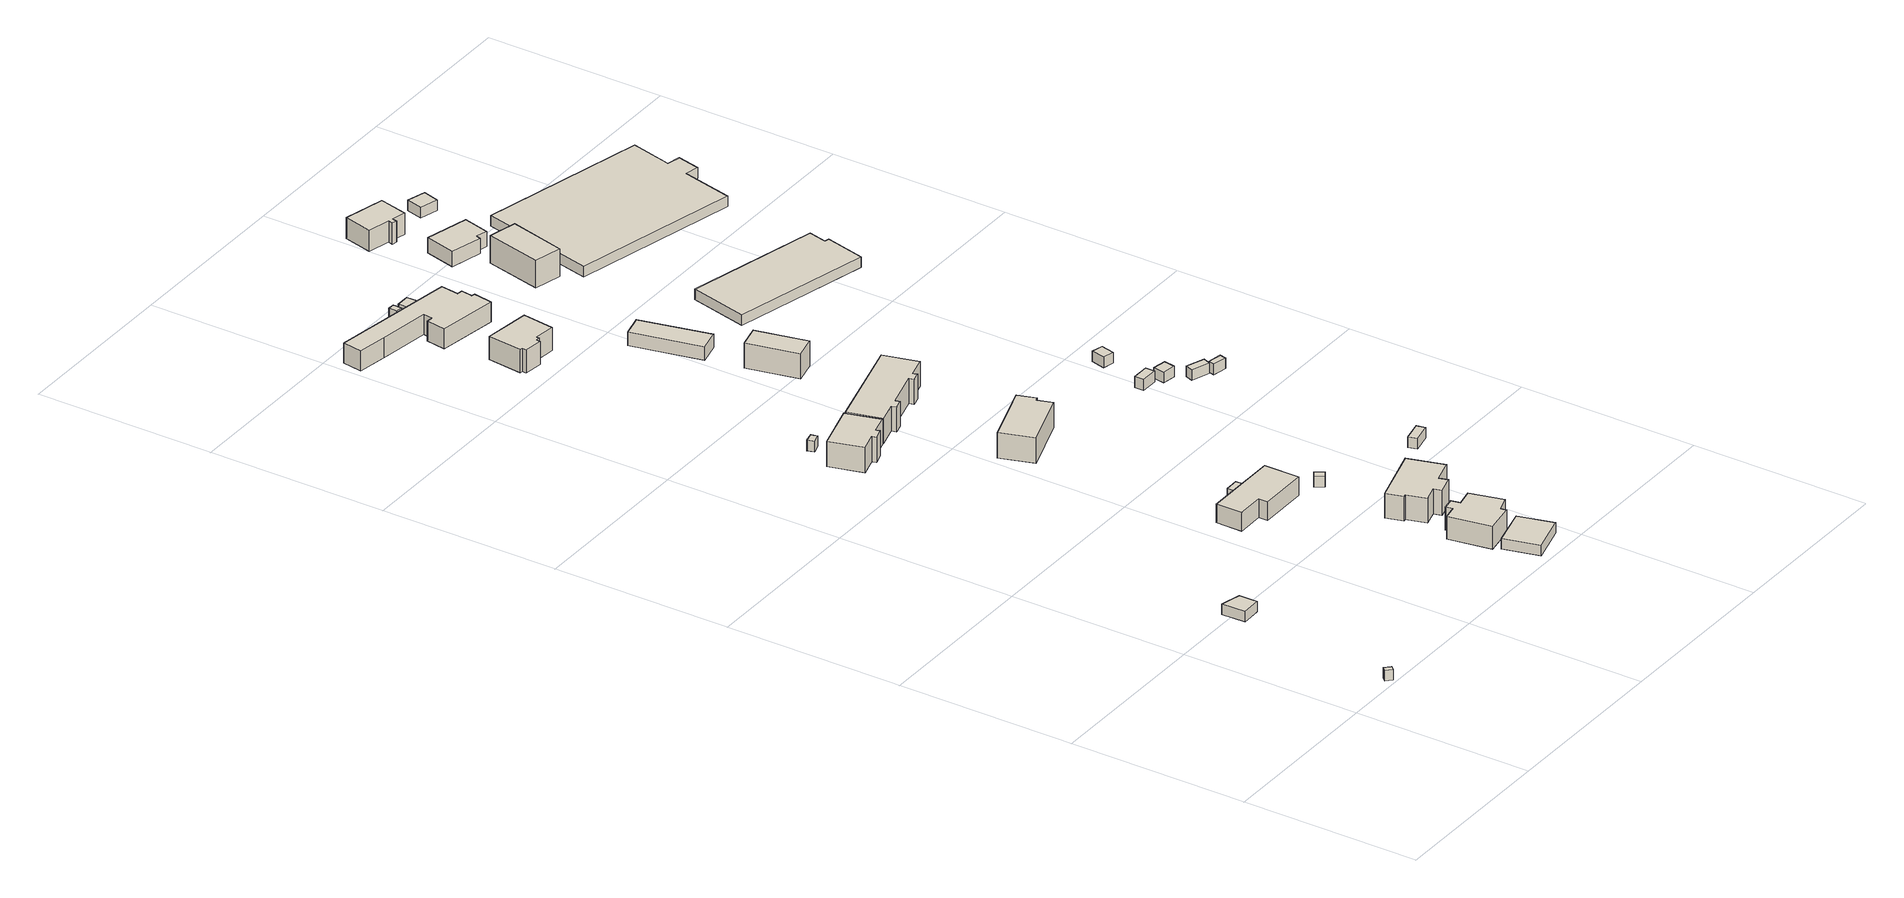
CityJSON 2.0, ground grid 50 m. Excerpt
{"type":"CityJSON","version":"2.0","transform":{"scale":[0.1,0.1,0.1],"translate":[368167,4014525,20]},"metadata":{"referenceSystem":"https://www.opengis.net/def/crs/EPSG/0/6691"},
"CityObjects":{
"building1":{"type":"Building","attributes":{"枝番":1,"利根川水系渡良瀬川洪水浸水想定区域（計画規模）.規模":"L1","利根川水系渡良瀬川洪水浸水想定区域（計画規模）.浸水ランク":"2","利根川水系渡良瀬川洪水浸水想定区域（計画規模）.浸水深":0.99,"利根川水系渡良瀬川洪水浸水想定区域（計画規模）.継続時間":3.2,"利根川水系渡良瀬川洪水浸水想定区域（想定最大規模）.規模":"L2","利根川水系渡良瀬川洪水浸水想定区域（想定最大規模）.浸水ランク":"2","利根川水系渡良瀬川洪水浸水想定区域（想定最大規模）.浸水深":2.82,"利根川水系渡良瀬川洪水浸水想定区域（想定最大規模）.継続時間":12.2,"利根川水系多々良川洪水浸水想定区域（想定最大規模）.規模":"L2","利根川水系多々良川洪水浸水想定区域（想定最大規模）.浸水ランク":"1","利根川水系多々良川洪水浸水想定区域（想定最大規模）.浸水深":0.32,"利根川水系利根川洪水浸水想定区域（想定最大規模）.規模":"L2","利根川水系利根川洪水浸水想定区域（想定最大規模）.浸水ランク":"2","利根川水系利根川洪水浸水想定区域（想定最大規模）.浸水深":0.54,"usage":"411","BuildingDetails.prefecture":"10","BuildingDetails.city":"10207","BuildingDetails.surveyYear":2016},"geometry":[{"type":"Solid","lod":"1","boundaries":[[[[0,1,2,3]],[[2,4,5,3]],[[1,6,4,2]],[[0,7,6,1]],[[3,5,7,0]],[[4,6,7,5]]]]}]},
"building2":{"type":"Building","attributes":{"枝番":1,"利根川水系渡良瀬川洪水浸水想定区域（計画規模）.規模":"L1","利根川水系渡良瀬川洪水浸水想定区域（計画規模）.浸水ランク":"2","利根川水系渡良瀬川洪水浸水想定区域（計画規模）.浸水深":0.58,"利根川水系渡良瀬川洪水浸水想定区域（想定最大規模）.規模":"L2","利根川水系渡良瀬川洪水浸水想定区域（想定最大規模）.浸水ランク":"2","利根川水系渡良瀬川洪水浸水想定区域（想定最大規模）.浸水深":2.42,"利根川水系渡良瀬川洪水浸水想定区域（想定最大規模）.継続時間":7.7,"利根川水系利根川洪水浸水想定区域（想定最大規模）.規模":"L2","利根川水系利根川洪水浸水想定区域（想定最大規模）.浸水ランク":"1","利根川水系利根川洪水浸水想定区域（想定最大規模）.浸水深":0.138,"usage":"411","BuildingDetails.prefecture":"10","BuildingDetails.city":"10207","BuildingDetails.surveyYear":2016},"geometry":[{"type":"Solid","lod":"1","boundaries":[[[[8,9,10,11]],[[10,12,13,11]],[[9,14,12,10]],[[8,15,14,9]],[[11,13,15,8]],[[12,14,15,13]]]]}]},
"building3":{"type":"Building","attributes":{"枝番":1,"利根川水系渡良瀬川洪水浸水想定区域（計画規模）.規模":"L1","利根川水系渡良瀬川洪水浸水想定区域（計画規模）.浸水ランク":"2","利根川水系渡良瀬川洪水浸水想定区域（計画規模）.浸水深":0.5,"利根川水系渡良瀬川洪水浸水想定区域（計画規模）.継続時間":4.1,"利根川水系渡良瀬川洪水浸水想定区域（想定最大規模）.規模":"L2","利根川水系渡良瀬川洪水浸水想定区域（想定最大規模）.浸水ランク":"2","利根川水系渡良瀬川洪水浸水想定区域（想定最大規模）.浸水深":2.29,"利根川水系渡良瀬川洪水浸水想定区域（想定最大規模）.継続時間":13.7,"利根川水系矢場川洪水浸水想定区域（想定最大規模）.規模":"L2","利根川水系矢場川洪水浸水想定区域（想定最大規模）.浸水ランク":"1","利根川水系矢場川洪水浸水想定区域（想定最大規模）.浸水深":0.02,"利根川水系多々良川洪水浸水想定区域（想定最大規模）.規模":"L2","利根川水系多々良川洪水浸水想定区域（想定最大規模）.浸水ランク":"1","利根川水系多々良川洪水浸水想定区域（想定最大規模）.浸水深":0.07,"利根川水系利根川洪水浸水想定区域（想定最大規模）.規模":"L2","利根川水系利根川洪水浸水想定区域（想定最大規模）.浸水ランク":"1","利根川水系利根川洪水浸水想定区域（想定最大規模）.浸水深":0.04,"usage":"412","measuredHeight":8.1,"BuildingDetails.prefecture":"10","BuildingDetails.city":"10207","BuildingDetails.surveyYear":2016},"geometry":[{"type":"Solid","lod":"1","boundaries":[[[[16,17,18,19,20,21,22,23]],[[22,24,25,23]],[[21,26,24,22]],[[20,27,26,21]],[[19,28,27,20]],[[18,29,28,19]],[[17,30,29,18]],[[16,31,30,17]],[[23,25,31,16]],[[24,26,27,28,29,30,31,25]]]]}]},
"building4":{"type":"Building","attributes":{"枝番":1,"利根川水系渡良瀬川洪水浸水想定区域（計画規模）.規模":"L1","利根川水系渡良瀬川洪水浸水想定区域（計画規模）.浸水ランク":"2","利根川水系渡良瀬川洪水浸水想定区域（計画規模）.浸水深":1,"利根川水系渡良瀬川洪水浸水想定区域（計画規模）.継続時間":4.1,"利根川水系渡良瀬川洪水浸水想定区域（想定最大規模）.規模":"L2","利根川水系渡良瀬川洪水浸水想定区域（想定最大規模）.浸水ランク":"2","利根川水系渡良瀬川洪水浸水想定区域（想定最大規模）.浸水深":2.8,"利根川水系渡良瀬川洪水浸水想定区域（想定最大規模）.継続時間":13.7,"利根川水系矢場川洪水浸水想定区域（想定最大規模）.規模":"L2","利根川水系矢場川洪水浸水想定区域（想定最大規模）.浸水ランク":"1","利根川水系矢場川洪水浸水想定区域（想定最大規模）.浸水深":0.13,"利根川水系多々良川洪水浸水想定区域（想定最大規模）.規模":"L2","利根川水系多々良川洪水浸水想定区域（想定最大規模）.浸水ランク":"1","利根川水系多々良川洪水浸水想定区域（想定最大規模）.浸水深":0.18,"利根川水系利根川洪水浸水想定区域（想定最大規模）.規模":"L2","利根川水系利根川洪水浸水想定区域（想定最大規模）.浸水ランク":"2","利根川水系利根川洪水浸水想定区域（想定最大規模）.浸水深":0.54,"BuildingDetails.prefecture":"10","BuildingDetails.city":"10207"},"geometry":[{"type":"Solid","lod":"1","boundaries":[[[[32,33,34,35]],[[34,36,37,35]],[[33,38,36,34]],[[32,39,38,33]],[[35,37,39,32]],[[36,38,39,37]]]]}]},
"building5":{"type":"Building","attributes":{"枝番":1,"利根川水系渡良瀬川洪水浸水想定区域（計画規模）.規模":"L1","利根川水系渡良瀬川洪水浸水想定区域（計画規模）.浸水ランク":"2","利根川水系渡良瀬川洪水浸水想定区域（計画規模）.浸水深":0.58,"利根川水系渡良瀬川洪水浸水想定区域（計画規模）.継続時間":1.4,"利根川水系渡良瀬川洪水浸水想定区域（想定最大規模）.規模":"L2","利根川水系渡良瀬川洪水浸水想定区域（想定最大規模）.浸水ランク":"2","利根川水系渡良瀬川洪水浸水想定区域（想定最大規模）.浸水深":2.4,"利根川水系渡良瀬川洪水浸水想定区域（想定最大規模）.継続時間":10.2,"利根川水系矢場川洪水浸水想定区域（想定最大規模）.規模":"L2","利根川水系利根川洪水浸水想定区域（想定最大規模）.規模":"L2","利根川水系利根川洪水浸水想定区域（想定最大規模）.浸水ランク":"1","利根川水系利根川洪水浸水想定区域（想定最大規模）.浸水深":0.14,"usage":"411","measuredHeight":7.4,"BuildingDetails.prefecture":"10","BuildingDetails.city":"10207","BuildingDetails.surveyYear":2016},"geometry":[{"type":"Solid","lod":"1","boundaries":[[[[40,41,42,43,44,45]],[[44,46,47,45]],[[43,48,46,44]],[[42,49,48,43]],[[41,50,49,42]],[[40,51,50,41]],[[45,47,51,40]],[[46,48,49,50,51,47]]]]}]},
"building6":{"type":"Building","attributes":{"枝番":1,"利根川水系渡良瀬川洪水浸水想定区域（計画規模）.規模":"L1","利根川水系渡良瀬川洪水浸水想定区域（計画規模）.浸水ランク":"2","利根川水系渡良瀬川洪水浸水想定区域（計画規模）.浸水深":0.89,"利根川水系渡良瀬川洪水浸水想定区域（計画規模）.継続時間":1.4,"利根川水系渡良瀬川洪水浸水想定区域（想定最大規模）.規模":"L2","利根川水系渡良瀬川洪水浸水想定区域（想定最大規模）.浸水ランク":"2","利根川水系渡良瀬川洪水浸水想定区域（想定最大規模）.浸水深":2.7,"利根川水系渡良瀬川洪水浸水想定区域（想定最大規模）.継続時間":10.2,"利根川水系利根川洪水浸水想定区域（想定最大規模）.規模":"L2","利根川水系利根川洪水浸水想定区域（想定最大規模）.浸水ランク":"1","利根川水系利根川洪水浸水想定区域（想定最大規模）.浸水深":0.44,"usage":"411","BuildingDetails.prefecture":"10","BuildingDetails.city":"10207","BuildingDetails.surveyYear":2016},"geometry":[{"type":"Solid","lod":"1","boundaries":[[[[52,53,54,55]],[[54,56,57,55]],[[53,58,56,54]],[[52,59,58,53]],[[55,57,59,52]],[[56,58,59,57]]]]}]},
"building7":{"type":"Building","attributes":{"枝番":1,"利根川水系渡良瀬川洪水浸水想定区域（計画規模）.規模":"L1","利根川水系渡良瀬川洪水浸水想定区域（計画規模）.浸水ランク":"2","利根川水系渡良瀬川洪水浸水想定区域（計画規模）.浸水深":0.69,"利根川水系渡良瀬川洪水浸水想定区域（計画規模）.継続時間":3.9,"利根川水系渡良瀬川洪水浸水想定区域（想定最大規模）.規模":"L2","利根川水系渡良瀬川洪水浸水想定区域（想定最大規模）.浸水ランク":"2","利根川水系渡良瀬川洪水浸水想定区域（想定最大規模）.浸水深":2.5,"利根川水系渡良瀬川洪水浸水想定区域（想定最大規模）.継続時間":13.4,"利根川水系矢場川洪水浸水想定区域（想定最大規模）.規模":"L2","利根川水系矢場川洪水浸水想定区域（想定最大規模）.浸水ランク":"1","利根川水系矢場川洪水浸水想定区域（想定最大規模）.浸水深":0.05,"利根川水系多々良川洪水浸水想定区域（想定最大規模）.規模":"L2","利根川水系多々良川洪水浸水想定区域（想定最大規模）.浸水ランク":"1","利根川水系多々良川洪水浸水想定区域（想定最大規模）.浸水深":0.1,"利根川水系利根川洪水浸水想定区域（想定最大規模）.規模":"L2","利根川水系利根川洪水浸水想定区域（想定最大規模）.浸水ランク":"1","利根川水系利根川洪水浸水想定区域（想定最大規模）.浸水深":0.238,"usage":"411","measuredHeight":5,"BuildingDetails.prefecture":"10","BuildingDetails.city":"10207","BuildingDetails.surveyYear":2016},"geometry":[{"type":"Solid","lod":"1","boundaries":[[[[60,61,62,63]],[[62,64,65,63]],[[61,66,64,62]],[[60,67,66,61]],[[63,65,67,60]],[[64,66,67,65]]]]}]},
"building8":{"type":"Building","attributes":{"枝番":1,"利根川水系渡良瀬川洪水浸水想定区域（計画規模）.規模":"L1","利根川水系渡良瀬川洪水浸水想定区域（計画規模）.浸水ランク":"2","利根川水系渡良瀬川洪水浸水想定区域（計画規模）.浸水深":0.69,"利根川水系渡良瀬川洪水浸水想定区域（計画規模）.継続時間":3.9,"利根川水系渡良瀬川洪水浸水想定区域（想定最大規模）.規模":"L2","利根川水系渡良瀬川洪水浸水想定区域（想定最大規模）.浸水ランク":"2","利根川水系渡良瀬川洪水浸水想定区域（想定最大規模）.浸水深":2.5,"利根川水系渡良瀬川洪水浸水想定区域（想定最大規模）.継続時間":13.4,"利根川水系矢場川洪水浸水想定区域（想定最大規模）.規模":"L2","利根川水系矢場川洪水浸水想定区域（想定最大規模）.浸水ランク":"1","利根川水系矢場川洪水浸水想定区域（想定最大規模）.浸水深":0.05,"利根川水系多々良川洪水浸水想定区域（想定最大規模）.規模":"L2","利根川水系多々良川洪水浸水想定区域（想定最大規模）.浸水ランク":"1","利根川水系多々良川洪水浸水想定区域（想定最大規模）.浸水深":0.09,"利根川水系利根川洪水浸水想定区域（想定最大規模）.規模":"L2","利根川水系利根川洪水浸水想定区域（想定最大規模）.浸水ランク":"1","利根川水系利根川洪水浸水想定区域（想定最大規模）.浸水深":0.238,"usage":"411","measuredHeight":7.5,"BuildingDetails.prefecture":"10","BuildingDetails.city":"10207","BuildingDetails.surveyYear":2016},"geometry":[{"type":"Solid","lod":"1","boundaries":[[[[68,69,70,71,72,73,74,75,76,77]],[[76,78,79,77]],[[75,80,78,76]],[[74,81,80,75]],[[73,82,81,74]],[[72,83,82,73]],[[71,84,83,72]],[[70,85,84,71]],[[69,86,85,70]],[[68,87,86,69]],[[77,79,87,68]],[[78,80,81,82,83,84,85,86,87,79]]]]}]},
"building9":{"type":"Building","attributes":{"枝番":1,"利根川水系渡良瀬川洪水浸水想定区域（計画規模）.規模":"L1","利根川水系渡良瀬川洪水浸水想定区域（計画規模）.浸水ランク":"1","利根川水系渡良瀬川洪水浸水想定区域（計画規模）.浸水深":0.49,"利根川水系渡良瀬川洪水浸水想定区域（計画規模）.継続時間":2,"利根川水系渡良瀬川洪水浸水想定区域（想定最大規模）.規模":"L2","利根川水系渡良瀬川洪水浸水想定区域（想定最大規模）.浸水ランク":"2","利根川水系渡良瀬川洪水浸水想定区域（想定最大規模）.浸水深":2.29,"利根川水系渡良瀬川洪水浸水想定区域（想定最大規模）.継続時間":10.7,"利根川水系多々良川洪水浸水想定区域（想定最大規模）.規模":"L2","利根川水系多々良川洪水浸水想定区域（想定最大規模）.浸水ランク":"1","利根川水系多々良川洪水浸水想定区域（想定最大規模）.浸水深":0.22,"利根川水系利根川洪水浸水想定区域（想定最大規模）.規模":"L2","利根川水系利根川洪水浸水想定区域（想定最大規模）.浸水ランク":"1","利根川水系利根川洪水浸水想定区域（想定最大規模）.浸水深":0.039,"usage":"411","measuredHeight":9.1,"BuildingDetails.prefecture":"10","BuildingDetails.city":"10207","BuildingDetails.surveyYear":2016},"geometry":[{"type":"Solid","lod":"1","boundaries":[[[[88,89,90,91,92,93,94,95,96,97]],[[96,98,99,97]],[[95,100,98,96]],[[94,101,100,95]],[[93,102,101,94]],[[92,103,102,93]],[[91,104,103,92]],[[90,105,104,91]],[[89,106,105,90]],[[88,107,106,89]],[[97,99,107,88]],[[98,100,101,102,103,104,105,106,107,99]]]]}]},
"building10":{"type":"Building","attributes":{"枝番":1,"利根川水系渡良瀬川洪水浸水想定区域（計画規模）.規模":"L1","利根川水系渡良瀬川洪水浸水想定区域（計画規模）.浸水ランク":"2","利根川水系渡良瀬川洪水浸水想定区域（計画規模）.浸水深":0.69,"利根川水系渡良瀬川洪水浸水想定区域（計画規模）.継続時間":3.6,"利根川水系渡良瀬川洪水浸水想定区域（想定最大規模）.規模":"L2","利根川水系渡良瀬川洪水浸水想定区域（想定最大規模）.浸水ランク":"2","利根川水系渡良瀬川洪水浸水想定区域（想定最大規模）.浸水深":2.48,"利根川水系渡良瀬川洪水浸水想定区域（想定最大規模）.継続時間":12.8,"利根川水系矢場川洪水浸水想定区域（想定最大規模）.規模":"L2","利根川水系多々良川洪水浸水想定区域（想定最大規模）.規模":"L2","利根川水系多々良川洪水浸水想定区域（想定最大規模）.浸水ランク":"1","利根川水系多々良川洪水浸水想定区域（想定最大規模）.浸水深":0.05,"利根川水系利根川洪水浸水想定区域（想定最大規模）.規模":"L2","利根川水系利根川洪水浸水想定区域（想定最大規模）.浸水ランク":"1","利根川水系利根川洪水浸水想定区域（想定最大規模）.浸水深":0.24,"usage":"412","measuredHeight":8.3,"BuildingDetails.prefecture":"10","BuildingDetails.city":"10207","BuildingDetails.surveyYear":2016},"geometry":[{"type":"Solid","lod":"1","boundaries":[[[[108,109,110,111,112,113]],[[112,114,115,113]],[[111,116,114,112]],[[110,117,116,111]],[[109,118,117,110]],[[108,119,118,109]],[[113,115,119,108]],[[114,116,117,118,119,115]]]]}]},
"building11":{"type":"Building","attributes":{"枝番":1,"利根川水系渡良瀬川洪水浸水想定区域（計画規模）.規模":"L1","利根川水系渡良瀬川洪水浸水想定区域（計画規模）.浸水ランク":"2","利根川水系渡良瀬川洪水浸水想定区域（計画規模）.浸水深":1.39,"利根川水系渡良瀬川洪水浸水想定区域（計画規模）.継続時間":3.8,"利根川水系渡良瀬川洪水浸水想定区域（想定最大規模）.規模":"L2","利根川水系渡良瀬川洪水浸水想定区域（想定最大規模）.浸水ランク":"3","利根川水系渡良瀬川洪水浸水想定区域（想定最大規模）.浸水深":3.2,"利根川水系渡良瀬川洪水浸水想定区域（想定最大規模）.継続時間":13,"利根川水系利根川洪水浸水想定区域（想定最大規模）.規模":"L2","利根川水系利根川洪水浸水想定区域（想定最大規模）.浸水ランク":"2","利根川水系利根川洪水浸水想定区域（想定最大規模）.浸水深":0.938,"BuildingDetails.prefecture":"10","BuildingDetails.city":"10207"},"geometry":[{"type":"Solid","lod":"1","boundaries":[[[[120,121,122,123]],[[122,124,125,123]],[[121,126,124,122]],[[120,127,126,121]],[[123,125,127,120]],[[124,126,127,125]]]]}]},
"building12":{"type":"Building","attributes":{"枝番":1,"利根川水系渡良瀬川洪水浸水想定区域（計画規模）.規模":"L1","利根川水系渡良瀬川洪水浸水想定区域（計画規模）.浸水ランク":"2","利根川水系渡良瀬川洪水浸水想定区域（計画規模）.浸水深":0.7,"利根川水系渡良瀬川洪水浸水想定区域（計画規模）.継続時間":3.1,"利根川水系渡良瀬川洪水浸水想定区域（想定最大規模）.規模":"L2","利根川水系渡良瀬川洪水浸水想定区域（想定最大規模）.浸水ランク":"2","利根川水系渡良瀬川洪水浸水想定区域（想定最大規模）.浸水深":2.52,"利根川水系渡良瀬川洪水浸水想定区域（想定最大規模）.継続時間":11.9,"利根川水系利根川洪水浸水想定区域（想定最大規模）.規模":"L2","利根川水系利根川洪水浸水想定区域（想定最大規模）.浸水ランク":"1","利根川水系利根川洪水浸水想定区域（想定最大規模）.浸水深":0.24,"usage":"412","measuredHeight":6.1,"BuildingDetails.prefecture":"10","BuildingDetails.city":"10207","BuildingDetails.surveyYear":2016},"geometry":[{"type":"Solid","lod":"1","boundaries":[[[[128,129,130,131,132,133,134,135,136,137,138,139,140]],[[139,141,142,140]],[[138,143,141,139]],[[137,144,143,138]],[[136,145,144,137]],[[135,146,145,136]],[[134,147,146,135]],[[133,148,147,134]],[[132,149,148,133]],[[131,150,149,132]],[[130,151,150,131]],[[129,152,151,130]],[[128,153,152,129]],[[140,142,153,128]],[[141,143,144,145,146,147,148,149,150,151,152,153,142]]]]}]},
"building13":{"type":"Building","attributes":{"枝番":1,"利根川水系渡良瀬川洪水浸水想定区域（計画規模）.規模":"L1","利根川水系渡良瀬川洪水浸水想定区域（計画規模）.浸水ランク":"2","利根川水系渡良瀬川洪水浸水想定区域（計画規模）.浸水深":0.5,"利根川水系渡良瀬川洪水浸水想定区域（計画規模）.継続時間":2.8,"利根川水系渡良瀬川洪水浸水想定区域（想定最大規模）.規模":"L2","利根川水系渡良瀬川洪水浸水想定区域（想定最大規模）.浸水ランク":"2","利根川水系渡良瀬川洪水浸水想定区域（想定最大規模）.浸水深":2.31,"利根川水系渡良瀬川洪水浸水想定区域（想定最大規模）.継続時間":11.6,"利根川水系利根川洪水浸水想定区域（想定最大規模）.規模":"L2","利根川水系利根川洪水浸水想定区域（想定最大規模）.浸水ランク":"1","利根川水系利根川洪水浸水想定区域（想定最大規模）.浸水深":0.04,"usage":"411","measuredHeight":8.2,"BuildingDetails.prefecture":"10","BuildingDetails.city":"10207","BuildingDetails.surveyYear":2016},"geometry":[{"type":"Solid","lod":"1","boundaries":[[[[154,155,156,157,158,159,160,161,162,163]],[[162,164,165,163]],[[161,166,164,162]],[[160,167,166,161]],[[159,168,167,160]],[[158,169,168,159]],[[157,170,169,158]],[[156,171,170,157]],[[155,172,171,156]],[[154,173,172,155]],[[163,165,173,154]],[[164,166,167,168,169,170,171,172,173,165]]]]}]},
"building14":{"type":"Building","attributes":{"枝番":1,"利根川水系渡良瀬川洪水浸水想定区域（計画規模）.規模":"L1","利根川水系渡良瀬川洪水浸水想定区域（計画規模）.浸水ランク":"2","利根川水系渡良瀬川洪水浸水想定区域（計画規模）.浸水深":0.99,"利根川水系渡良瀬川洪水浸水想定区域（計画規模）.継続時間":3.6,"利根川水系渡良瀬川洪水浸水想定区域（想定最大規模）.規模":"L2","利根川水系渡良瀬川洪水浸水想定区域（想定最大規模）.浸水ランク":"2","利根川水系渡良瀬川洪水浸水想定区域（想定最大規模）.浸水深":2.79,"利根川水系渡良瀬川洪水浸水想定区域（想定最大規模）.継続時間":12.8,"利根川水系矢場川洪水浸水想定区域（想定最大規模）.規模":"L2","利根川水系矢場川洪水浸水想定区域（想定最大規模）.浸水ランク":"1","利根川水系矢場川洪水浸水想定区域（想定最大規模）.浸水深":0.09,"利根川水系多々良川洪水浸水想定区域（想定最大規模）.規模":"L2","利根川水系多々良川洪水浸水想定区域（想定最大規模）.浸水ランク":"1","利根川水系多々良川洪水浸水想定区域（想定最大規模）.浸水深":0.14,"利根川水系利根川洪水浸水想定区域（想定最大規模）.規模":"L2","利根川水系利根川洪水浸水想定区域（想定最大規模）.浸水ランク":"2","利根川水系利根川洪水浸水想定区域（想定最大規模）.浸水深":0.54,"usage":"412","measuredHeight":8.3,"BuildingDetails.prefecture":"10","BuildingDetails.city":"10207","BuildingDetails.surveyYear":2016},"geometry":[{"type":"Solid","lod":"1","boundaries":[[[[174,175,176,177,178,179,180,181,182,183,184,185]],[[184,186,187,185]],[[183,188,186,184]],[[182,189,188,183]],[[181,190,189,182]],[[180,191,190,181]],[[179,192,191,180]],[[178,193,192,179]],[[177,194,193,178]],[[176,195,194,177]],[[175,196,195,176]],[[174,197,196,175]],[[185,187,197,174]],[[186,188,189,190,191,192,193,194,195,196,197,187]]]]}]},
"building15":{"type":"Building","attributes":{"枝番":1,"利根川水系渡良瀬川洪水浸水想定区域（計画規模）.規模":"L1","利根川水系渡良瀬川洪水浸水想定区域（計画規模）.浸水ランク":"2","利根川水系渡良瀬川洪水浸水想定区域（計画規模）.浸水深":0.8,"利根川水系渡良瀬川洪水浸水想定区域（計画規模）.継続時間":3.1,"利根川水系渡良瀬川洪水浸水想定区域（想定最大規模）.規模":"L2","利根川水系渡良瀬川洪水浸水想定区域（想定最大規模）.浸水ランク":"2","利根川水系渡良瀬川洪水浸水想定区域（想定最大規模）.浸水深":2.66,"利根川水系渡良瀬川洪水浸水想定区域（想定最大規模）.継続時間":11.9,"利根川水系利根川洪水浸水想定区域（想定最大規模）.規模":"L2","利根川水系利根川洪水浸水想定区域（想定最大規模）.浸水ランク":"1","利根川水系利根川洪水浸水想定区域（想定最大規模）.浸水深":0.34,"BuildingDetails.prefecture":"10","BuildingDetails.city":"10207"},"geometry":[{"type":"Solid","lod":"1","boundaries":[[[[198,199,200,201]],[[200,202,203,201]],[[199,204,202,200]],[[198,205,204,199]],[[201,203,205,198]],[[202,204,205,203]]]]}]},
"building16":{"type":"Building","attributes":{"枝番":1,"利根川水系渡良瀬川洪水浸水想定区域（計画規模）.規模":"L1","利根川水系渡良瀬川洪水浸水想定区域（計画規模）.浸水ランク":"2","利根川水系渡良瀬川洪水浸水想定区域（計画規模）.浸水深":0.9,"利根川水系渡良瀬川洪水浸水想定区域（計画規模）.継続時間":3.1,"利根川水系渡良瀬川洪水浸水想定区域（想定最大規模）.規模":"L2","利根川水系渡良瀬川洪水浸水想定区域（想定最大規模）.浸水ランク":"2","利根川水系渡良瀬川洪水浸水想定区域（想定最大規模）.浸水深":2.75,"利根川水系渡良瀬川洪水浸水想定区域（想定最大規模）.継続時間":11.9,"利根川水系利根川洪水浸水想定区域（想定最大規模）.規模":"L2","利根川水系利根川洪水浸水想定区域（想定最大規模）.浸水ランク":"1","利根川水系利根川洪水浸水想定区域（想定最大規模）.浸水深":0.44,"usage":"413","BuildingDetails.prefecture":"10","BuildingDetails.city":"10207","BuildingDetails.surveyYear":2016},"geometry":[{"type":"Solid","lod":"1","boundaries":[[[[206,207,208,209]],[[208,210,211,209]],[[207,212,210,208]],[[206,213,212,207]],[[209,211,213,206]],[[210,212,213,211]]]]}]},
"building17":{"type":"Building","attributes":{"枝番":1,"利根川水系渡良瀬川洪水浸水想定区域（計画規模）.規模":"L1","利根川水系渡良瀬川洪水浸水想定区域（計画規模）.浸水ランク":"2","利根川水系渡良瀬川洪水浸水想定区域（計画規模）.浸水深":1.09,"利根川水系渡良瀬川洪水浸水想定区域（計画規模）.継続時間":3.9,"利根川水系渡良瀬川洪水浸水想定区域（想定最大規模）.規模":"L2","利根川水系渡良瀬川洪水浸水想定区域（想定最大規模）.浸水ランク":"2","利根川水系渡良瀬川洪水浸水想定区域（想定最大規模）.浸水深":2.9,"利根川水系渡良瀬川洪水浸水想定区域（想定最大規模）.継続時間":13.2,"利根川水系多々良川洪水浸水想定区域（想定最大規模）.規模":"L2","利根川水系多々良川洪水浸水想定区域（想定最大規模）.浸水ランク":"1","利根川水系多々良川洪水浸水想定区域（想定最大規模）.浸水深":0.23,"利根川水系利根川洪水浸水想定区域（想定最大規模）.規模":"L2","利根川水系利根川洪水浸水想定区域（想定最大規模）.浸水ランク":"2","利根川水系利根川洪水浸水想定区域（想定最大規模）.浸水深":0.64,"usage":"411","measuredHeight":7.9,"BuildingDetails.prefecture":"10","BuildingDetails.city":"10207","BuildingDetails.surveyYear":2016},"geometry":[{"type":"Solid","lod":"1","boundaries":[[[[214,215,216,217]],[[216,218,219,217]],[[215,220,218,216]],[[214,221,220,215]],[[217,219,221,214]],[[218,220,221,219]]]]}]},
"building18":{"type":"Building","attributes":{"枝番":1,"利根川水系渡良瀬川洪水浸水想定区域（計画規模）.規模":"L1","利根川水系渡良瀬川洪水浸水想定区域（計画規模）.浸水ランク":"2","利根川水系渡良瀬川洪水浸水想定区域（計画規模）.浸水深":1,"利根川水系渡良瀬川洪水浸水想定区域（計画規模）.継続時間":4.9,"利根川水系渡良瀬川洪水浸水想定区域（想定最大規模）.規模":"L2","利根川水系渡良瀬川洪水浸水想定区域（想定最大規模）.浸水ランク":"2","利根川水系渡良瀬川洪水浸水想定区域（想定最大規模）.浸水深":2.8,"利根川水系渡良瀬川洪水浸水想定区域（想定最大規模）.継続時間":15.3,"利根川水系矢場川洪水浸水想定区域（想定最大規模）.規模":"L2","利根川水系矢場川洪水浸水想定区域（想定最大規模）.浸水ランク":"1","利根川水系矢場川洪水浸水想定区域（想定最大規模）.浸水深":0.08,"利根川水系多々良川洪水浸水想定区域（想定最大規模）.規模":"L2","利根川水系利根川洪水浸水想定区域（想定最大規模）.規模":"L2","利根川水系利根川洪水浸水想定区域（想定最大規模）.浸水ランク":"2","利根川水系利根川洪水浸水想定区域（想定最大規模）.浸水深":0.54,"usage":"413","measuredHeight":7,"BuildingDetails.prefecture":"10","BuildingDetails.city":"10207","BuildingDetails.surveyYear":2016},"geometry":[{"type":"Solid","lod":"1","boundaries":[[[[222,223,224,225]],[[224,226,227,225]],[[223,228,226,224]],[[222,229,228,223]],[[225,227,229,222]],[[226,228,229,227]]]]}]},
"building19":{"type":"Building","attributes":{"枝番":1,"利根川水系渡良瀬川洪水浸水想定区域（計画規模）.規模":"L1","利根川水系渡良瀬川洪水浸水想定区域（計画規模）.浸水ランク":"2","利根川水系渡良瀬川洪水浸水想定区域（計画規模）.浸水深":0.99,"利根川水系渡良瀬川洪水浸水想定区域（計画規模）.継続時間":4.4,"利根川水系渡良瀬川洪水浸水想定区域（想定最大規模）.規模":"L2","利根川水系渡良瀬川洪水浸水想定区域（想定最大規模）.浸水ランク":"2","利根川水系渡良瀬川洪水浸水想定区域（想定最大規模）.浸水深":2.79,"利根川水系渡良瀬川洪水浸水想定区域（想定最大規模）.継続時間":14.3,"利根川水系矢場川洪水浸水想定区域（想定最大規模）.規模":"L2","利根川水系矢場川洪水浸水想定区域（想定最大規模）.浸水ランク":"1","利根川水系矢場川洪水浸水想定区域（想定最大規模）.浸水深":0.08,"利根川水系多々良川洪水浸水想定区域（想定最大規模）.規模":"L2","利根川水系多々良川洪水浸水想定区域（想定最大規模）.浸水ランク":"1","利根川水系多々良川洪水浸水想定区域（想定最大規模）.浸水深":0.01,"利根川水系利根川洪水浸水想定区域（想定最大規模）.規模":"L2","利根川水系利根川洪水浸水想定区域（想定最大規模）.浸水ランク":"2","利根川水系利根川洪水浸水想定区域（想定最大規模）.浸水深":0.539,"BuildingDetails.prefecture":"10","BuildingDetails.city":"10207"},"geometry":[{"type":"Solid","lod":"1","boundaries":[[[[230,231,232,233]],[[232,234,235,233]],[[231,236,234,232]],[[230,237,236,231]],[[233,235,237,230]],[[234,236,237,235]]]]}]},
"building20":{"type":"Building","attributes":{"枝番":1,"利根川水系渡良瀬川洪水浸水想定区域（計画規模）.規模":"L1","利根川水系渡良瀬川洪水浸水想定区域（計画規模）.浸水ランク":"2","利根川水系渡良瀬川洪水浸水想定区域（計画規模）.浸水深":0.5,"利根川水系渡良瀬川洪水浸水想定区域（計画規模）.継続時間":2,"利根川水系渡良瀬川洪水浸水想定区域（想定最大規模）.規模":"L2","利根川水系渡良瀬川洪水浸水想定区域（想定最大規模）.浸水ランク":"2","利根川水系渡良瀬川洪水浸水想定区域（想定最大規模）.浸水深":2.27,"利根川水系渡良瀬川洪水浸水想定区域（想定最大規模）.継続時間":10.7,"利根川水系矢場川洪水浸水想定区域（想定最大規模）.規模":"L2","利根川水系多々良川洪水浸水想定区域（想定最大規模）.規模":"L2","利根川水系利根川洪水浸水想定区域（想定最大規模）.規模":"L2","利根川水系利根川洪水浸水想定区域（想定最大規模）.浸水ランク":"1","利根川水系利根川洪水浸水想定区域（想定最大規模）.浸水深":0.039,"measuredHeight":3.1,"BuildingDetails.prefecture":"10","BuildingDetails.city":"10207"},"geometry":[{"type":"Solid","lod":"1","boundaries":[[[[238,239,240,241]],[[240,242,243,241]],[[239,244,242,240]],[[238,245,244,239]],[[241,243,245,238]],[[242,244,245,243]]]]}]},
"building21":{"type":"Building","attributes":{"枝番":1,"利根川水系渡良瀬川洪水浸水想定区域（計画規模）.規模":"L1","利根川水系渡良瀬川洪水浸水想定区域（計画規模）.浸水ランク":"2","利根川水系渡良瀬川洪水浸水想定区域（計画規模）.浸水深":0.5,"利根川水系渡良瀬川洪水浸水想定区域（計画規模）.継続時間":2,"利根川水系渡良瀬川洪水浸水想定区域（想定最大規模）.規模":"L2","利根川水系渡良瀬川洪水浸水想定区域（想定最大規模）.浸水ランク":"2","利根川水系渡良瀬川洪水浸水想定区域（想定最大規模）.浸水深":2.27,"利根川水系渡良瀬川洪水浸水想定区域（想定最大規模）.継続時間":10.7,"利根川水系利根川洪水浸水想定区域（想定最大規模）.規模":"L2","利根川水系利根川洪水浸水想定区域（想定最大規模）.浸水ランク":"1","利根川水系利根川洪水浸水想定区域（想定最大規模）.浸水深":0.039,"BuildingDetails.prefecture":"10","BuildingDetails.city":"10207"},"geometry":[{"type":"Solid","lod":"1","boundaries":[[[[246,247,248,249]],[[248,250,251,249]],[[247,252,250,248]],[[246,253,252,247]],[[249,251,253,246]],[[250,252,253,251]]]]}]},
"building22":{"type":"Building","attributes":{"枝番":1,"利根川水系渡良瀬川洪水浸水想定区域（計画規模）.規模":"L1","利根川水系渡良瀬川洪水浸水想定区域（計画規模）.浸水ランク":"2","利根川水系渡良瀬川洪水浸水想定区域（計画規模）.浸水深":0.6,"利根川水系渡良瀬川洪水浸水想定区域（計画規模）.継続時間":5.3,"利根川水系渡良瀬川洪水浸水想定区域（想定最大規模）.規模":"L2","利根川水系渡良瀬川洪水浸水想定区域（想定最大規模）.浸水ランク":"2","利根川水系渡良瀬川洪水浸水想定区域（想定最大規模）.浸水深":2.37,"利根川水系渡良瀬川洪水浸水想定区域（想定最大規模）.継続時間":16.2,"利根川水系矢場川洪水浸水想定区域（想定最大規模）.規模":"L2","利根川水系多々良川洪水浸水想定区域（想定最大規模）.規模":"L2","利根川水系利根川洪水浸水想定区域（想定最大規模）.規模":"L2","利根川水系利根川洪水浸水想定区域（想定最大規模）.浸水ランク":"1","利根川水系利根川洪水浸水想定区域（想定最大規模）.浸水深":0.139,"BuildingDetails.prefecture":"10","BuildingDetails.city":"10207"},"geometry":[{"type":"Solid","lod":"1","boundaries":[[[[254,255,256,257]],[[256,258,259,257]],[[255,260,258,256]],[[254,261,260,255]],[[257,259,261,254]],[[258,260,261,259]]]]}]},
"building23":{"type":"Building","attributes":{"枝番":1,"利根川水系渡良瀬川洪水浸水想定区域（計画規模）.規模":"L1","利根川水系渡良瀬川洪水浸水想定区域（計画規模）.浸水ランク":"2","利根川水系渡良瀬川洪水浸水想定区域（計画規模）.浸水深":1.09,"利根川水系渡良瀬川洪水浸水想定区域（計画規模）.継続時間":2,"利根川水系渡良瀬川洪水浸水想定区域（想定最大規模）.規模":"L2","利根川水系渡良瀬川洪水浸水想定区域（想定最大規模）.浸水ランク":"2","利根川水系渡良瀬川洪水浸水想定区域（想定最大規模）.浸水深":2.87,"利根川水系渡良瀬川洪水浸水想定区域（想定最大規模）.継続時間":10.7,"利根川水系矢場川洪水浸水想定区域（想定最大規模）.規模":"L2","利根川水系矢場川洪水浸水想定区域（想定最大規模）.浸水ランク":"1","利根川水系矢場川洪水浸水想定区域（想定最大規模）.浸水深":0.18,"利根川水系多々良川洪水浸水想定区域（想定最大規模）.規模":"L2","利根川水系多々良川洪水浸水想定区域（想定最大規模）.浸水ランク":"1","利根川水系多々良川洪水浸水想定区域（想定最大規模）.浸水深":0.06,"利根川水系利根川洪水浸水想定区域（想定最大規模）.規模":"L2","利根川水系利根川洪水浸水想定区域（想定最大規模）.浸水ランク":"2","利根川水系利根川洪水浸水想定区域（想定最大規模）.浸水深":0.639,"BuildingDetails.prefecture":"10","BuildingDetails.city":"10207"},"geometry":[{"type":"Solid","lod":"1","boundaries":[[[[262,263,264,265]],[[264,266,267,265]],[[263,268,266,264]],[[262,269,268,263]],[[265,267,269,262]],[[266,268,269,267]]]]}]},
"building24":{"type":"Building","attributes":{"枝番":1,"利根川水系渡良瀬川洪水浸水想定区域（計画規模）.規模":"L1","利根川水系渡良瀬川洪水浸水想定区域（計画規模）.浸水ランク":"2","利根川水系渡良瀬川洪水浸水想定区域（計画規模）.浸水深":1.2,"利根川水系渡良瀬川洪水浸水想定区域（計画規模）.継続時間":4.9,"利根川水系渡良瀬川洪水浸水想定区域（想定最大規模）.規模":"L2","利根川水系渡良瀬川洪水浸水想定区域（想定最大規模）.浸水ランク":"3","利根川水系渡良瀬川洪水浸水想定区域（想定最大規模）.浸水深":3.02,"利根川水系渡良瀬川洪水浸水想定区域（想定最大規模）.継続時間":15.1,"利根川水系矢場川洪水浸水想定区域（想定最大規模）.規模":"L2","利根川水系矢場川洪水浸水想定区域（想定最大規模）.浸水ランク":"1","利根川水系矢場川洪水浸水想定区域（想定最大規模）.浸水深":0.28,"利根川水系多々良川洪水浸水想定区域（想定最大規模）.規模":"L2","利根川水系利根川洪水浸水想定区域（想定最大規模）.規模":"L2","利根川水系利根川洪水浸水想定区域（想定最大規模）.浸水ランク":"2","利根川水系利根川洪水浸水想定区域（想定最大規模）.浸水深":0.74,"usage":"412","measuredHeight":8.5,"BuildingDetails.prefecture":"10","BuildingDetails.city":"10207","BuildingDetails.surveyYear":2016},"geometry":[{"type":"Solid","lod":"1","boundaries":[[[[270,271,272,273]],[[272,274,275,273]],[[271,276,274,272]],[[270,277,276,271]],[[273,275,277,270]],[[274,276,277,275]]]]}]},
"building25":{"type":"Building","attributes":{"枝番":1,"利根川水系渡良瀬川洪水浸水想定区域（計画規模）.規模":"L1","利根川水系渡良瀬川洪水浸水想定区域（計画規模）.浸水ランク":"2","利根川水系渡良瀬川洪水浸水想定区域（計画規模）.浸水深":1.09,"利根川水系渡良瀬川洪水浸水想定区域（計画規模）.継続時間":2,"利根川水系渡良瀬川洪水浸水想定区域（想定最大規模）.規模":"L2","利根川水系渡良瀬川洪水浸水想定区域（想定最大規模）.浸水ランク":"2","利根川水系渡良瀬川洪水浸水想定区域（想定最大規模）.浸水深":2.87,"利根川水系渡良瀬川洪水浸水想定区域（想定最大規模）.継続時間":10.7,"利根川水系矢場川洪水浸水想定区域（想定最大規模）.規模":"L2","利根川水系矢場川洪水浸水想定区域（想定最大規模）.浸水ランク":"1","利根川水系矢場川洪水浸水想定区域（想定最大規模）.浸水深":0.18,"利根川水系多々良川洪水浸水想定区域（想定最大規模）.規模":"L2","利根川水系多々良川洪水浸水想定区域（想定最大規模）.浸水ランク":"1","利根川水系多々良川洪水浸水想定区域（想定最大規模）.浸水深":0.06,"利根川水系利根川洪水浸水想定区域（想定最大規模）.規模":"L2","利根川水系利根川洪水浸水想定区域（想定最大規模）.浸水ランク":"2","利根川水系利根川洪水浸水想定区域（想定最大規模）.浸水深":0.639,"BuildingDetails.prefecture":"10","BuildingDetails.city":"10207"},"geometry":[{"type":"Solid","lod":"1","boundaries":[[[[278,279,280,281]],[[280,282,283,281]],[[279,284,282,280]],[[278,285,284,279]],[[281,283,285,278]],[[282,284,285,283]]]]}]},
"building26":{"type":"Building","attributes":{"枝番":1,"利根川水系渡良瀬川洪水浸水想定区域（計画規模）.規模":"L1","利根川水系渡良瀬川洪水浸水想定区域（計画規模）.浸水ランク":"2","利根川水系渡良瀬川洪水浸水想定区域（計画規模）.浸水深":0.9,"利根川水系渡良瀬川洪水浸水想定区域（計画規模）.継続時間":3.6,"利根川水系渡良瀬川洪水浸水想定区域（想定最大規模）.規模":"L2","利根川水系渡良瀬川洪水浸水想定区域（想定最大規模）.浸水ランク":"2","利根川水系渡良瀬川洪水浸水想定区域（想定最大規模）.浸水深":2.7,"利根川水系渡良瀬川洪水浸水想定区域（想定最大規模）.継続時間":12.8,"利根川水系矢場川洪水浸水想定区域（想定最大規模）.規模":"L2","利根川水系利根川洪水浸水想定区域（想定最大規模）.規模":"L2","利根川水系利根川洪水浸水想定区域（想定最大規模）.浸水ランク":"1","利根川水系利根川洪水浸水想定区域（想定最大規模）.浸水深":0.44,"usage":"411","measuredHeight":5,"BuildingDetails.prefecture":"10","BuildingDetails.city":"10207","BuildingDetails.surveyYear":2016},"geometry":[{"type":"Solid","lod":"1","boundaries":[[[[286,287,288,289,290,291]],[[290,292,293,291]],[[289,294,292,290]],[[288,295,294,289]],[[287,296,295,288]],[[286,297,296,287]],[[291,293,297,286]],[[292,294,295,296,297,293]]]]}]},
"building27":{"type":"Building","attributes":{"枝番":1,"利根川水系渡良瀬川洪水浸水想定区域（計画規模）.規模":"L1","利根川水系渡良瀬川洪水浸水想定区域（計画規模）.浸水ランク":"2","利根川水系渡良瀬川洪水浸水想定区域（計画規模）.浸水深":0.8,"利根川水系渡良瀬川洪水浸水想定区域（計画規模）.継続時間":3.6,"利根川水系渡良瀬川洪水浸水想定区域（想定最大規模）.規模":"L2","利根川水系渡良瀬川洪水浸水想定区域（想定最大規模）.浸水ランク":"2","利根川水系渡良瀬川洪水浸水想定区域（想定最大規模）.浸水深":2.61,"利根川水系渡良瀬川洪水浸水想定区域（想定最大規模）.継続時間":12.8,"利根川水系利根川洪水浸水想定区域（想定最大規模）.規模":"L2","利根川水系利根川洪水浸水想定区域（想定最大規模）.浸水ランク":"1","利根川水系利根川洪水浸水想定区域（想定最大規模）.浸水深":0.34,"usage":"411","measuredHeight":6.8,"BuildingDetails.prefecture":"10","BuildingDetails.city":"10207","BuildingDetails.surveyYear":2016},"geometry":[{"type":"Solid","lod":"1","boundaries":[[[[298,299,300,301,302,303,304,305]],[[304,306,307,305]],[[303,308,306,304]],[[302,309,308,303]],[[301,310,309,302]],[[300,311,310,301]],[[299,312,311,300]],[[298,313,312,299]],[[305,307,313,298]],[[306,308,309,310,311,312,313,307]]]]}]},
"building28":{"type":"Building","attributes":{"枝番":1,"利根川水系渡良瀬川洪水浸水想定区域（計画規模）.規模":"L1","利根川水系渡良瀬川洪水浸水想定区域（計画規模）.浸水ランク":"2","利根川水系渡良瀬川洪水浸水想定区域（計画規模）.浸水深":0.9,"利根川水系渡良瀬川洪水浸水想定区域（計画規模）.継続時間":4.9,"利根川水系渡良瀬川洪水浸水想定区域（想定最大規模）.規模":"L2","利根川水系渡良瀬川洪水浸水想定区域（想定最大規模）.浸水ランク":"2","利根川水系渡良瀬川洪水浸水想定区域（想定最大規模）.浸水深":2.71,"利根川水系渡良瀬川洪水浸水想定区域（想定最大規模）.継続時間":15.1,"利根川水系矢場川洪水浸水想定区域（想定最大規模）.規模":"L2","利根川水系矢場川洪水浸水想定区域（想定最大規模）.浸水ランク":"1","利根川水系矢場川洪水浸水想定区域（想定最大規模）.浸水深":0.09,"利根川水系利根川洪水浸水想定区域（想定最大規模）.規模":"L2","利根川水系利根川洪水浸水想定区域（想定最大規模）.浸水ランク":"1","利根川水系利根川洪水浸水想定区域（想定最大規模）.浸水深":0.44,"BuildingDetails.prefecture":"10","BuildingDetails.city":"10207"},"geometry":[{"type":"Solid","lod":"1","boundaries":[[[[314,315,316,317]],[[316,318,319,317]],[[315,320,318,316]],[[314,321,320,315]],[[317,319,321,314]],[[318,320,321,319]]]]}]},
"building29":{"type":"Building","attributes":{"枝番":1,"利根川水系渡良瀬川洪水浸水想定区域（計画規模）.規模":"L1","利根川水系渡良瀬川洪水浸水想定区域（計画規模）.浸水ランク":"2","利根川水系渡良瀬川洪水浸水想定区域（計画規模）.浸水深":1.8,"利根川水系渡良瀬川洪水浸水想定区域（計画規模）.継続時間":5.7,"利根川水系渡良瀬川洪水浸水想定区域（想定最大規模）.規模":"L2","利根川水系渡良瀬川洪水浸水想定区域（想定最大規模）.浸水ランク":"3","利根川水系渡良瀬川洪水浸水想定区域（想定最大規模）.浸水深":3.6,"利根川水系渡良瀬川洪水浸水想定区域（想定最大規模）.継続時間":17.1,"利根川水系矢場川洪水浸水想定区域（想定最大規模）.規模":"L2","利根川水系矢場川洪水浸水想定区域（想定最大規模）.浸水ランク":"2","利根川水系矢場川洪水浸水想定区域（想定最大規模）.浸水深":0.88,"利根川水系多々良川洪水浸水想定区域（計画規模）.規模":"L1","利根川水系多々良川洪水浸水想定区域（計画規模）.浸水ランク":"1","利根川水系多々良川洪水浸水想定区域（計画規模）.浸水深":0.12,"利根川水系多々良川洪水浸水想定区域（想定最大規模）.規模":"L2","利根川水系多々良川洪水浸水想定区域（想定最大規模）.浸水ランク":"2","利根川水系多々良川洪水浸水想定区域（想定最大規模）.浸水深":0.71,"利根川水系利根川洪水浸水想定区域（想定最大規模）.規模":"L2","利根川水系利根川洪水浸水想定区域（想定最大規模）.浸水ランク":"2","利根川水系利根川洪水浸水想定区域（想定最大規模）.浸水深":1.34,"usage":"451","measuredHeight":3.6,"BuildingDetails.prefecture":"10","BuildingDetails.city":"10207","BuildingDetails.surveyYear":2016},"geometry":[{"type":"Solid","lod":"1","boundaries":[[[[322,323,324,325,326,327]],[[326,328,329,327]],[[325,330,328,326]],[[324,331,330,325]],[[323,332,331,324]],[[322,333,332,323]],[[327,329,333,322]],[[328,330,331,332,333,329]]]]}]},
"building30":{"type":"Building","attributes":{"枝番":1,"利根川水系渡良瀬川洪水浸水想定区域（計画規模）.規模":"L1","利根川水系渡良瀬川洪水浸水想定区域（計画規模）.浸水ランク":"2","利根川水系渡良瀬川洪水浸水想定区域（計画規模）.浸水深":0.8,"利根川水系渡良瀬川洪水浸水想定区域（計画規模）.継続時間":3.6,"利根川水系渡良瀬川洪水浸水想定区域（想定最大規模）.規模":"L2","利根川水系渡良瀬川洪水浸水想定区域（想定最大規模）.浸水ランク":"2","利根川水系渡良瀬川洪水浸水想定区域（想定最大規模）.浸水深":2.6,"利根川水系渡良瀬川洪水浸水想定区域（想定最大規模）.継続時間":12.8,"利根川水系矢場川洪水浸水想定区域（想定最大規模）.規模":"L2","利根川水系矢場川洪水浸水想定区域（想定最大規模）.継続時間":4.5,"利根川水系多々良川洪水浸水想定区域（想定最大規模）.規模":"L2","利根川水系利根川洪水浸水想定区域（想定最大規模）.規模":"L2","利根川水系利根川洪水浸水想定区域（想定最大規模）.浸水ランク":"1","利根川水系利根川洪水浸水想定区域（想定最大規模）.浸水深":0.34,"BuildingDetails.prefecture":"10","BuildingDetails.city":"10207"},"geometry":[{"type":"Solid","lod":"1","boundaries":[[[[334,335,336,337]],[[336,338,339,337]],[[335,340,338,336]],[[334,341,340,335]],[[337,339,341,334]],[[338,340,341,339]]]]}]},
"building31":{"type":"Building","attributes":{"枝番":1,"利根川水系渡良瀬川洪水浸水想定区域（計画規模）.規模":"L1","利根川水系渡良瀬川洪水浸水想定区域（計画規模）.浸水ランク":"2","利根川水系渡良瀬川洪水浸水想定区域（計画規模）.浸水深":1.9,"利根川水系渡良瀬川洪水浸水想定区域（計画規模）.継続時間":8.5,"利根川水系渡良瀬川洪水浸水想定区域（想定最大規模）.規模":"L2","利根川水系渡良瀬川洪水浸水想定区域（想定最大規模）.浸水ランク":"3","利根川水系渡良瀬川洪水浸水想定区域（想定最大規模）.浸水深":3.7,"利根川水系渡良瀬川洪水浸水想定区域（想定最大規模）.継続時間":24.9,"利根川水系矢場川洪水浸水想定区域（想定最大規模）.規模":"L2","利根川水系矢場川洪水浸水想定区域（想定最大規模）.浸水ランク":"2","利根川水系矢場川洪水浸水想定区域（想定最大規模）.浸水深":0.99,"利根川水系矢場川洪水浸水想定区域（想定最大規模）.継続時間":10.8,"利根川水系多々良川洪水浸水想定区域（計画規模）.規模":"L1","利根川水系多々良川洪水浸水想定区域（計画規模）.浸水ランク":"1","利根川水系多々良川洪水浸水想定区域（計画規模）.浸水深":0.33,"利根川水系多々良川洪水浸水想定区域（想定最大規模）.規模":"L2","利根川水系多々良川洪水浸水想定区域（想定最大規模）.浸水ランク":"2","利根川水系多々良川洪水浸水想定区域（想定最大規模）.浸水深":0.8,"利根川水系多々良川洪水浸水想定区域（想定最大規模）.継続時間":6.9,"利根川水系利根川洪水浸水想定区域（想定最大規模）.規模":"L2","利根川水系利根川洪水浸水想定区域（想定最大規模）.浸水ランク":"2","利根川水系利根川洪水浸水想定区域（想定最大規模）.浸水深":1.44,"usage":"451","measuredHeight":3.2,"BuildingDetails.prefecture":"10","BuildingDetails.city":"10207","BuildingDetails.surveyYear":2016},"geometry":[{"type":"Solid","lod":"1","boundaries":[[[[342,343,344,345,346,347,348,349]],[[348,350,351,349]],[[347,352,350,348]],[[346,353,352,347]],[[345,354,353,346]],[[344,355,354,345]],[[343,356,355,344]],[[342,357,356,343]],[[349,351,357,342]],[[350,352,353,354,355,356,357,351]]]]}]}
},
"vertices":[
[151,16,9],[162,27,9],[177,12,9],[167,1,9],[177,12,39],[167,1,39],[162,27,39],[151,16,39],
[192,516,12],[249,502,12],[250,451,12],[195,449,12],[250,451,42],[195,449,42],[249,502,42],[192,516,42],
[254,1703,8],[388,1741,8],[415,1646,8],[364,1632,8],[367,1621,8],[336,1612,8],[333,1624,8],[281,1609,8],[333,1624,80],[281,1609,80],[336,1612,80],[367,1621,80],[364,1632,80],[415,1646,80],[388,1741,80],[254,1703,80],
[290,1784,8],[317,1791,8],[322,1773,8],[296,1765,8],[322,1773,38],[296,1765,38],[317,1791,38],[290,1784,38],
[629,694,7],[553,693,7],[553,767,7],[769,768,7],[770,669,7],[629,668,7],[770,669,60],[629,668,60],[769,768,60],[553,767,60],[553,693,60],[629,694,60],
[654,802,11],[694,803,11],[695,780,11],[654,780,11],[695,780,41],[654,780,41],[694,803,41],[654,802,41],
[826,118,9],[934,146,9],[960,48,9],[852,19,9],[960,48,39],[852,19,39],[934,146,39],[826,118,39],
[792,255,9],[831,262,9],[827,281,9],[860,287,9],[865,262,9],[913,272,9],[937,180,9],[895,165,9],[898,150,9],[813,135,9],[898,150,73],[813,135,73],[895,165,73],[937,180,73],[913,272,73],[865,262,73],[860,287,73],[827,281,73],[831,262,73],[792,255,73],
[873,347,9],[830,335,9],[814,389,9],[806,387,9],[792,435,9],[958,483,9],[988,382,9],[924,364,9],[931,340,9],[879,325,9],[931,340,79],[879,325,79],[924,364,79],[988,382,79],[958,483,79],[792,435,79],[806,387,79],[814,389,79],[830,335,79],[873,347,79],
[512,1376,10],[685,1435,10],[702,1385,10],[692,1381,10],[706,1339,10],[543,1283,10],[706,1339,82],[543,1283,82],[692,1381,82],[702,1385,82],[685,1435,82],[512,1376,82],
[824,662,6],[842,673,6],[857,649,6],[840,638,6],[857,649,36],[840,638,36],[842,673,36],[824,662,36],
[206,2782,10],[214,2836,10],[231,2834,10],[235,2860,10],[90,2882,10],[8,2895,10],[16,2950,10],[369,2895,10],[362,2845,10],[378,2843,10],[373,2811,10],[382,2809,10],[374,2756,10],[382,2809,67],[374,2756,67],[373,2811,67],[378,2843,67],[362,2845,67],[369,2895,67],[16,2950,67],[8,2895,67],[90,2882,67],[235,2860,67],[231,2834,67],[214,2836,67],[206,2782,67],
[216,2551,12],[218,2563,12],[210,2564,12],[221,2661,12],[351,2644,12],[339,2556,12],[281,2563,12],[280,2554,12],[270,2555,12],[269,2544,12],[270,2555,78],[269,2544,78],[280,2554,78],[281,2563,78],[339,2556,78],[351,2644,78],[221,2661,78],[210,2564,78],[218,2563,78],[216,2551,78],
[397,1742,7],[669,1816,7],[695,1720,7],[638,1704,7],[642,1692,7],[616,1685,7],[612,1699,7],[508,1670,7],[511,1658,7],[484,1650,7],[480,1664,7],[423,1648,7],[480,1664,78],[423,1648,78],[484,1650,78],[511,1658,78],[508,1670,78],[612,1699,78],[616,1685,78],[642,1692,78],[638,1704,78],[695,1720,78],[669,1816,78],[397,1742,78],
[250,2948,10],[251,2972,10],[269,2971,10],[269,2947,10],[269,2971,40],[269,2947,40],[251,2972,40],[250,2948,40],
[281,2936,9],[281,2964,9],[319,2964,9],[319,2935,9],[319,2964,39],[319,2935,39],[281,2964,39],[281,2936,39],
[533,2125,7],[596,2140,7],[629,1997,7],[566,1982,7],[629,1997,78],[566,1982,78],[596,2140,78],[533,2125,78],
[465,2419,8],[526,2433,8],[572,2238,8],[510,2224,8],[572,2238,46],[510,2224,46],[526,2433,46],[465,2419,46],
[1102,570,8],[1157,582,8],[1163,557,8],[1108,545,8],[1163,557,38],[1108,545,38],[1157,582,38],[1102,570,38],
[973,1279,9],[1022,1279,9],[1022,1252,9],[973,1252,9],[1022,1252,40],[973,1252,40],[1022,1279,40],[973,1279,40],
[1027,1230,11],[1032,1262,11],[1070,1255,11],[1065,1224,11],[1070,1255,41],[1065,1224,41],[1032,1262,41],[1027,1230,41],
[1005,1390,12],[1015,1429,12],[1046,1421,12],[1037,1382,12],[1046,1421,42],[1037,1382,42],[1015,1429,42],[1005,1390,42],
[1078,1182,8],[1086,1203,8],[1137,1184,8],[1129,1164,8],[1137,1184,38],[1129,1164,38],[1086,1203,38],[1078,1182,38],
[578,2759,2],[615,2916,2],[695,2897,2],[656,2740,2],[695,2897,80],[656,2740,80],[615,2916,80],[578,2759,80],
[1131,1152,7],[1135,1170,7],[1175,1162,7],[1171,1144,7],[1175,1162,37],[1171,1144,37],[1135,1170,37],[1131,1152,37],
[542,2978,8],[564,3064,8],[686,3033,8],[667,2960,8],[635,2968,8],[631,2955,8],[635,2968,51],[631,2955,51],[667,2960,51],[686,3033,51],[564,3064,51],[542,2978,51],
[548,3156,10],[551,3169,10],[489,3184,10],[509,3264,10],[624,3236,10],[604,3156,10],[565,3166,10],[562,3153,10],[565,3166,70],[562,3153,70],[604,3156,70],[624,3236,70],[509,3264,70],[489,3184,70],[551,3169,70],[548,3156,70],
[674,2931,7],[680,2952,7],[700,2946,7],[695,2925,7],[700,2946,37],[695,2925,37],[680,2952,37],[674,2931,37],
[707,2245,0],[746,2407,0],[1120,2317,0],[1108,2266,0],[1121,2263,0],[1094,2152,0],[1121,2263,30],[1094,2152,30],[1108,2266,30],[1120,2317,30],[746,2407,30],[707,2245,30],
[691,3167,8],[703,3213,8],[756,3198,8],[743,3153,8],[756,3198,38],[743,3153,38],[703,3213,38],[691,3167,38],
[687,2691,0],[764,3012,0],[1233,2900,0],[1205,2785,0],[1242,2776,0],[1227,2713,0],[1189,2722,0],[1155,2579,0],[1189,2722,30],[1155,2579,30],[1227,2713,30],[1242,2776,30],[1205,2785,30],[1233,2900,30],[764,3012,30],[687,2691,30]
]}
